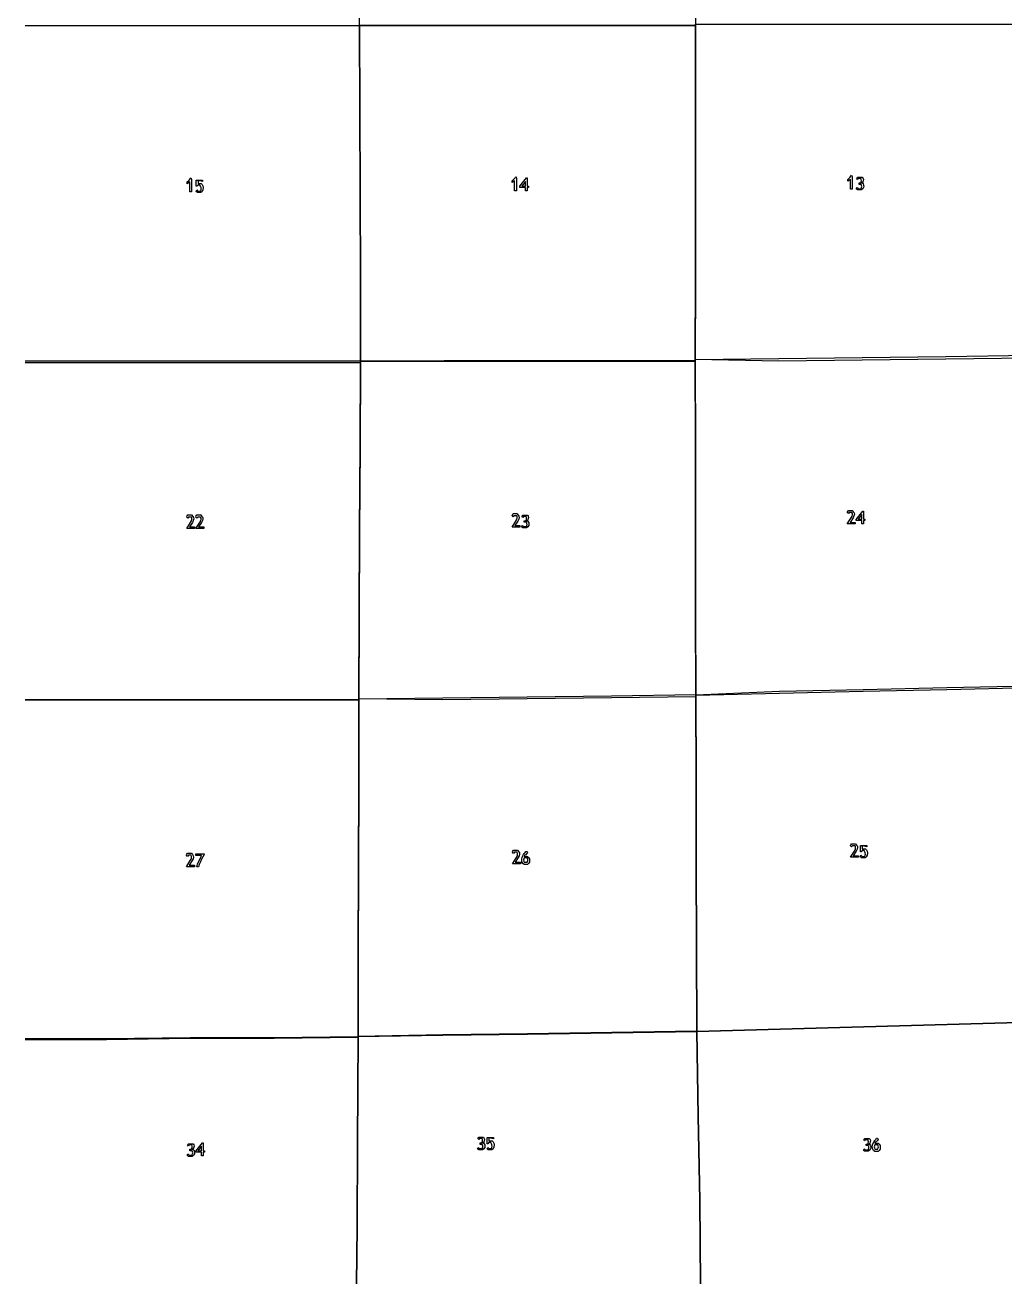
# Model space of a CAD drawing. Extents: x -0.82 to 6.83, y -0.63 to 7.9.
# Drawn here: x 0.007 to 2.421, y 0.001 to 3.103 of the extents above; entities that cross this region are included whole.
import ezdxf

# ---------------------------------------------------------------- set-up
doc = ezdxf.new("R2010")
doc.units = 0
doc.layers.add('Grid', color=7, linetype='CONTINUOUS')

msp = doc.modelspace()

# ---------------------------------------------------------------- linework, layer by layer
at = {"layer": 'Grid', "color": 1}
for points in [[(0.83079, 3.101495), (0.832899, 3.308187), (0.835008, 3.514853), (0.837116, 3.721017), (0.839225, 3.927709), (1.045382, 3.927709), (1.25154, 3.927709), (1.457697, 3.927709), (1.664381, 3.927709), (1.662799, 3.721546), (1.661743, 3.51488), (1.660687, 3.308187), (1.659105, 3.10205), (1.45242, 3.10205), (1.245209, 3.10205), (1.037997, 3.10205)], [(1.658057, 2.278455), (1.658583, 2.485148), (1.658583, 2.691311), (1.65911, 2.897977), (1.65911, 3.10467), (1.86474, 3.10467), (2.07037, 3.10467), (2.276, 3.10467), (2.48163, 3.10467), (2.48163, 3.071994), (2.48163, 2.898533), (2.48163, 2.863185), (2.48163, 2.69237), (2.48163, 2.654402), (2.482157, 2.487265), (2.482157, 2.44509), (2.482157, 2.282186), (2.276, 2.27954), (2.069842, 2.276894), (1.864212, 2.274249)], [(0.833426, 2.274249), (0.8329, 2.480941), (0.832373, 2.688136), (0.831847, 2.894829), (0.830791, 3.101495), (1.038003, 3.101495), (1.245215, 3.101495), (1.452427, 3.101495), (1.659111, 3.101495), (1.659111, 2.894802), (1.658584, 2.688136), (1.658584, 2.481973), (1.658058, 2.27528), (1.451901, 2.27528), (1.245744, 2.27528), (1.039586, 2.27528)], [(2.045065, 2.729782), (2.045065, 2.698164), (2.040847, 2.698164), (2.040847, 2.722506), (2.03452, 2.718272), (2.03452, 2.722506), (2.037155, 2.725151), (2.03979, 2.727797), (2.041899, 2.730443), (2.043481, 2.733089)], [(0.416893, 2.723458), (0.416893, 2.69184), (0.412675, 2.69184), (0.412675, 2.716182), (0.406349, 2.711949), (0.406349, 2.716182), (0.408984, 2.718828), (0.411619, 2.721474), (0.413728, 2.72412), (0.41531, 2.726765)], [(0.432711, 2.71978), (0.432711, 2.712372), (0.434293, 2.712372), (0.436928, 2.712372), (0.440619, 2.712372), (0.443256, 2.709726), (0.444839, 2.706551), (0.445365, 2.702318), (0.444839, 2.697026), (0.44273, 2.692793), (0.439567, 2.690147), (0.435349, 2.690147), (0.431131, 2.690147), (0.427968, 2.692793), (0.42955, 2.696497), (0.432188, 2.693851), (0.434823, 2.693851), (0.437458, 2.693851), (0.439041, 2.693851), (0.440094, 2.696497), (0.44062, 2.699672), (0.440094, 2.702847), (0.439041, 2.705493), (0.437458, 2.708139), (0.434823, 2.708139), (0.432188, 2.708139), (0.430079, 2.705493), (0.428497, 2.705493), (0.428497, 2.720839), (0.443783, 2.720839), (0.443783, 2.717135)], [(1.21727, 2.726104), (1.21727, 2.69446), (1.213052, 2.69446), (1.213052, 2.718801), (1.206726, 2.714568), (1.206726, 2.718801), (1.209361, 2.721447), (1.211996, 2.724093), (1.214105, 2.726739), (1.215687, 2.729385)], [(1.24416, 2.726104), (1.24416, 2.705996), (1.247323, 2.705996), (1.247323, 2.702821), (1.24416, 2.702821), (1.24416, 2.694354), (1.239942, 2.694354), (1.239942, 2.702821), (1.225706, 2.702821), (1.225706, 2.705466), (1.242578, 2.726104)], [(1.239942, 2.717664), (1.230979, 2.706022), (1.239942, 2.706022)], [(2.069845, 2.727691), (2.071954, 2.725046), (2.07248, 2.721871), (2.071954, 2.719225), (2.070901, 2.716579), (2.069845, 2.713933), (2.067736, 2.713933), (2.070371, 2.713933), (2.071954, 2.711287), (2.073009, 2.708641), (2.073536, 2.705996), (2.073009, 2.702291), (2.070901, 2.699116), (2.067209, 2.696471), (2.062465, 2.696471), (2.058246, 2.696471), (2.055083, 2.699116), (2.057191, 2.702291), (2.059826, 2.699646), (2.062464, 2.699646), (2.0651, 2.699646), (2.067208, 2.699646), (2.068261, 2.702291), (2.068791, 2.704937), (2.068261, 2.707583), (2.067208, 2.710229), (2.0651, 2.710229), (2.062464, 2.710229), (2.061938, 2.710229), (2.061938, 2.713933), (2.064573, 2.713933), (2.066155, 2.713933), (2.067208, 2.716579), (2.067735, 2.719225), (2.067208, 2.721871), (2.066682, 2.724516), (2.0651, 2.724516), (2.062464, 2.724516), (2.060356, 2.724516), (2.058247, 2.721871), (2.056138, 2.725046), (2.058773, 2.727691), (2.062991, 2.727691), (2.066683, 2.727691)], [(0.828681, 1.442266), (0.829737, 1.649991), (0.83079, 1.858244), (0.832372, 2.065995), (0.833425, 2.274249), (1.039583, 2.274249), (1.24574, 2.274249), (1.451897, 2.274249), (1.658054, 2.274249), (1.658581, 2.067556), (1.658581, 1.860864), (1.659107, 1.654198), (1.659636, 1.447505), (1.451897, 1.444859), (1.244158, 1.442213), (1.036419, 1.439568)], [(1.659639, 1.451738), (1.659112, 1.658431), (1.658586, 1.865097), (1.658586, 2.071789), (1.658059, 2.278482), (1.864216, 2.281128), (2.069846, 2.283774), (2.276003, 2.286419), (2.48216, 2.289065), (2.48216, 2.243186), (2.482687, 2.082902), (2.482687, 2.034404), (2.483216, 1.877268), (2.483216, 1.825595), (2.483742, 1.675338), (2.483742, 1.616812), (2.484269, 1.473937), (2.278111, 1.469174), (2.071954, 1.464941), (1.865797, 1.460179)], [(0.41953, 1.892005), (0.421639, 1.889359), (0.422165, 1.886184), (0.42111, 1.881951), (0.419001, 1.877188), (0.41162, 1.866076), (0.424274, 1.866076), (0.424274, 1.862372), (0.404767, 1.862372), (0.404767, 1.862372), (0.414257, 1.877188), (0.416895, 1.881422), (0.417421, 1.885126), (0.417421, 1.887772), (0.416366, 1.890418), (0.414784, 1.890418), (0.412675, 1.890418), (0.409511, 1.890418), (0.407402, 1.887772), (0.404767, 1.890418), (0.40582, 1.893063), (0.407402, 1.895709), (0.410037, 1.895709), (0.412675, 1.895709), (0.416893, 1.895709)], [(0.442201, 1.892005), (0.44431, 1.889359), (0.444836, 1.886184), (0.443783, 1.881951), (0.441675, 1.877188), (0.434293, 1.866076), (0.446947, 1.866076), (0.446947, 1.862372), (0.427438, 1.862372), (0.427438, 1.862372), (0.436929, 1.877188), (0.439564, 1.881422), (0.440091, 1.885126), (0.440091, 1.887772), (0.439038, 1.890418), (0.437455, 1.890418), (0.435347, 1.890418), (0.432184, 1.890418), (0.430075, 1.887772), (0.427437, 1.890418), (0.428493, 1.893063), (0.430075, 1.895709), (0.43271, 1.895709), (0.435345, 1.895709), (0.439563, 1.895709)], [(1.221488, 1.895154), (1.223597, 1.892508), (1.224123, 1.889333), (1.22307, 1.885099), (1.220962, 1.880337), (1.213579, 1.869224), (1.226233, 1.869224), (1.226233, 1.86552), (1.206725, 1.86552), (1.206725, 1.86552), (1.216216, 1.880337), (1.218851, 1.88457), (1.219378, 1.888274), (1.219378, 1.89092), (1.218325, 1.893566), (1.216743, 1.893566), (1.214634, 1.893566), (1.211471, 1.893566), (1.209362, 1.89092), (1.206724, 1.893566), (1.20778, 1.896212), (1.209362, 1.898858), (1.211997, 1.898858), (1.214632, 1.898858), (1.21885, 1.898858)], [(1.244687, 1.895154), (1.246796, 1.892508), (1.247322, 1.889333), (1.246796, 1.886687), (1.245743, 1.884041), (1.244687, 1.881395), (1.242578, 1.881395), (1.245214, 1.881395), (1.246796, 1.878749), (1.247851, 1.876104), (1.248378, 1.873458), (1.247851, 1.869754), (1.245743, 1.866579), (1.242052, 1.863933), (1.237307, 1.863933), (1.233089, 1.863933), (1.229925, 1.866579), (1.232034, 1.869754), (1.234672, 1.867108), (1.237307, 1.867108), (1.239942, 1.867108), (1.242051, 1.867108), (1.243104, 1.869754), (1.24363, 1.872399), (1.243104, 1.875045), (1.242051, 1.877691), (1.239942, 1.877691), (1.237307, 1.877691), (1.236779, 1.877691), (1.236779, 1.881395), (1.239414, 1.881395), (1.240996, 1.881395), (1.242049, 1.884041), (1.242576, 1.886687), (1.242049, 1.889333), (1.241523, 1.891979), (1.239941, 1.891979), (1.237305, 1.891979), (1.235197, 1.891979), (1.233088, 1.889333), (1.230979, 1.892508), (1.233617, 1.895154), (1.237834, 1.895154), (1.241525, 1.895154)], [(2.047701, 1.903065), (2.04981, 1.900419), (2.050336, 1.897244), (2.04928, 1.89301), (2.047172, 1.888248), (2.039791, 1.877135), (2.052445, 1.877135), (2.052445, 1.873431), (2.032938, 1.873431), (2.032938, 1.873431), (2.042428, 1.888248), (2.045063, 1.892481), (2.04559, 1.896185), (2.04559, 1.898831), (2.044537, 1.901477), (2.042955, 1.901477), (2.040846, 1.901477), (2.037683, 1.901477), (2.035574, 1.898831), (2.032939, 1.901477), (2.033992, 1.904123), (2.035574, 1.906769), (2.038209, 1.906769), (2.040844, 1.906769), (2.045062, 1.906769)], [(2.073009, 1.905181), (2.073009, 1.885073), (2.076172, 1.885073), (2.076172, 1.881898), (2.073009, 1.881898), (2.073009, 1.873431), (2.068791, 1.873431), (2.068791, 1.881898), (2.054555, 1.881898), (2.054555, 1.884544), (2.071427, 1.905181)], [(2.068791, 1.896741), (2.059827, 1.885099), (2.068791, 1.885099)], [(1.661748, 0.622375), (1.661221, 0.829597), (1.660695, 1.037321), (1.660166, 1.244543), (1.659639, 1.451738), (1.865797, 1.456501), (2.071954, 1.461263), (2.278111, 1.465497), (2.484268, 1.470259), (2.484268, 1.403822), (2.484268, 1.264096), (2.484268, 1.19504), (2.484795, 1.057933), (2.484268, 0.98676), (2.484795, 0.851796), (2.484795, 0.777977), (2.484795, 0.645632), (2.279165, 0.639811), (2.073535, 0.633991), (1.867378, 0.62817)], [(0.827627, 0.610258), (0.827627, 0.817982), (0.828154, 1.026262), (0.82868, 1.233986), (0.82868, 1.442266), (1.036419, 1.444912), (1.244158, 1.447558), (1.451897, 1.450204), (1.659636, 1.45285), (1.660163, 1.245654), (1.660689, 1.038433), (1.661216, 0.830708), (1.661742, 0.623487), (1.452949, 0.620312), (1.244682, 0.617137), (1.035889, 0.614491)], [(0.419002, 1.058409), (0.421111, 1.055763), (0.421637, 1.052588), (0.420582, 1.048355), (0.418473, 1.043592), (0.411092, 1.03248), (0.423746, 1.03248), (0.423746, 1.028775), (0.40424, 1.028775), (0.40424, 1.028775), (0.41373, 1.043592), (0.416365, 1.047825), (0.416892, 1.05153), (0.416892, 1.054175), (0.415839, 1.056821), (0.414257, 1.056821), (0.412148, 1.056821), (0.408985, 1.056821), (0.406876, 1.054175), (0.404241, 1.056821), (0.405294, 1.059467), (0.406876, 1.062113), (0.409511, 1.062113), (0.412146, 1.062113), (0.416364, 1.062113)], [(0.447474, 1.058938), (0.444836, 1.053117), (0.441673, 1.047296), (0.438509, 1.040417), (0.435874, 1.034067), (0.434292, 1.028775), (0.429547, 1.028775), (0.431656, 1.034596), (0.43482, 1.042005), (0.43851, 1.049942), (0.441674, 1.056292), (0.426911, 1.056292), (0.426911, 1.060525), (0.447474, 1.060525)], [(1.222542, 1.065791), (1.224651, 1.063145), (1.22518, 1.05997), (1.224124, 1.055736), (1.222015, 1.050974), (1.214635, 1.039861), (1.227289, 1.039861), (1.227289, 1.036157), (1.207779, 1.036157), (1.207779, 1.036157), (1.21727, 1.050974), (1.219905, 1.055207), (1.220432, 1.058911), (1.220432, 1.061557), (1.219379, 1.064203), (1.217797, 1.064203), (1.215688, 1.064203), (1.212524, 1.064203), (1.210415, 1.061557), (1.207777, 1.064203), (1.208833, 1.066849), (1.210415, 1.069495), (1.213051, 1.069495), (1.215686, 1.069495), (1.219904, 1.069495)], [(1.237305, 1.056848), (1.236252, 1.054202), (1.238361, 1.054202), (1.240996, 1.054202), (1.244687, 1.054202), (1.247322, 1.051556), (1.249431, 1.048381), (1.249957, 1.044148), (1.249431, 1.039914), (1.247322, 1.036739), (1.244687, 1.034094), (1.240996, 1.034094), (1.236251, 1.034094), (1.233087, 1.036739), (1.230978, 1.040973), (1.230451, 1.047323), (1.231507, 1.052614), (1.23467, 1.058435), (1.236779, 1.061081), (1.238888, 1.063727), (1.240996, 1.066373), (1.243105, 1.066373), (1.245214, 1.063727), (1.243105, 1.061081), (1.239942, 1.057377)], [(2.05561, 1.081613), (2.057719, 1.078967), (2.058245, 1.075792), (2.05719, 1.071559), (2.055081, 1.066796), (2.0477, 1.055684), (2.060354, 1.055684), (2.060354, 1.051979), (2.040846, 1.051979), (2.040846, 1.051979), (2.050337, 1.066796), (2.052972, 1.071029), (2.053499, 1.074734), (2.053499, 1.077379), (2.052446, 1.080025), (2.050863, 1.080025), (2.048755, 1.080025), (2.045592, 1.080025), (2.043483, 1.077379), (2.040845, 1.080025), (2.041901, 1.082671), (2.043483, 1.085317), (2.046118, 1.085317), (2.048753, 1.085317), (2.052971, 1.085317)], [(2.069845, 1.080025), (2.069845, 1.072617), (2.071427, 1.072617), (2.074062, 1.072617), (2.077754, 1.072617), (2.080389, 1.069971), (2.081971, 1.066796), (2.082498, 1.062563), (2.081971, 1.057271), (2.079862, 1.053038), (2.076698, 1.050392), (2.07248, 1.050392), (2.068262, 1.050392), (2.065099, 1.053038), (2.066681, 1.056742), (2.069317, 1.054096), (2.071952, 1.054096), (2.074587, 1.054096), (2.076169, 1.054096), (2.077225, 1.056742), (2.077751, 1.059917), (2.077225, 1.063092), (2.076169, 1.065738), (2.074587, 1.068384), (2.071952, 1.068384), (2.069317, 1.068384), (2.067208, 1.065738), (2.065626, 1.065738), (2.065626, 1.081084), (2.080916, 1.081084), (2.080916, 1.077379)], [(1.23836, 1.039967), (1.240995, 1.039967), (1.242578, 1.039967), (1.24416, 1.039967), (1.245213, 1.042613), (1.245739, 1.045259), (1.245213, 1.047905), (1.24416, 1.050551), (1.242578, 1.050551), (1.240469, 1.050551), (1.23836, 1.050551), (1.236778, 1.050551), (1.235725, 1.047905), (1.235198, 1.045259), (1.235725, 1.042613), (1.236778, 1.039967)], [(0.420584, 0.346098), (0.422693, 0.343452), (0.423219, 0.340277), (0.422693, 0.337631), (0.42164, 0.334985), (0.420584, 0.332339), (0.418475, 0.332339), (0.421111, 0.332339), (0.422693, 0.329693), (0.423748, 0.327048), (0.424275, 0.324402), (0.423748, 0.320698), (0.42164, 0.317523), (0.417949, 0.314877), (0.413204, 0.314877), (0.408986, 0.314877), (0.405822, 0.317523), (0.407931, 0.320698), (0.410566, 0.318052), (0.413204, 0.318052), (0.415839, 0.318052), (0.417948, 0.318052), (0.419001, 0.320698), (0.419527, 0.323343), (0.419001, 0.325989), (0.417948, 0.328635), (0.415839, 0.328635), (0.413204, 0.328635), (0.412676, 0.328635), (0.412676, 0.332339), (0.415311, 0.332339), (0.416893, 0.332339), (0.417946, 0.334985), (0.418473, 0.337631), (0.417946, 0.340277), (0.41742, 0.342923), (0.415838, 0.342923), (0.413202, 0.342923), (0.411094, 0.342923), (0.408985, 0.340277), (0.406876, 0.343452), (0.409511, 0.346098), (0.413729, 0.346098), (0.41742, 0.346098)], [(0.445365, 0.348214), (0.445365, 0.328106), (0.448528, 0.328106), (0.448528, 0.324931), (0.445365, 0.324931), (0.445365, 0.316464), (0.441147, 0.316464), (0.441147, 0.324931), (0.426911, 0.324931), (0.426911, 0.327577), (0.443783, 0.348214)], [(1.136073, 0.36192), (1.138182, 0.359274), (1.138711, 0.356099), (1.138182, 0.353453), (1.137129, 0.350807), (1.136076, 0.348161), (1.133967, 0.348161), (1.136602, 0.348161), (1.138184, 0.345515), (1.13924, 0.34287), (1.139767, 0.340224), (1.13924, 0.33652), (1.137131, 0.333345), (1.13344, 0.330699), (1.128695, 0.330699), (1.124477, 0.330699), (1.121314, 0.333345), (1.123423, 0.33652), (1.126058, 0.333874), (1.128693, 0.333874), (1.131329, 0.333874), (1.133437, 0.333874), (1.134493, 0.33652), (1.13502, 0.339165), (1.134493, 0.341811), (1.133437, 0.344457), (1.131329, 0.344457), (1.128693, 0.344457), (1.128167, 0.344457), (1.128167, 0.348161), (1.130802, 0.348161), (1.132384, 0.348161), (1.13344, 0.350807), (1.133967, 0.353453), (1.13344, 0.356099), (1.132914, 0.358745), (1.131331, 0.358745), (1.128696, 0.358745), (1.126585, 0.358745), (1.124476, 0.356099), (1.122367, 0.359274), (1.125005, 0.36192), (1.129223, 0.36192), (1.132913, 0.36192)], [(1.149781, 0.360332), (1.149781, 0.352924), (1.151363, 0.352924), (1.153998, 0.352924), (1.157688, 0.352924), (1.160326, 0.350278), (1.161908, 0.347103), (1.162435, 0.34287), (1.161908, 0.337578), (1.1598, 0.333345), (1.156636, 0.330699), (1.152418, 0.330699), (1.1482, 0.330699), (1.145037, 0.333345), (1.146619, 0.337049), (1.149257, 0.334403), (1.151892, 0.334403), (1.154527, 0.334403), (1.15611, 0.334403), (1.157163, 0.337049), (1.157689, 0.340224), (1.157163, 0.343399), (1.15611, 0.346045), (1.154527, 0.34869), (1.151892, 0.34869), (1.149257, 0.34869), (1.147148, 0.346045), (1.145566, 0.346045), (1.145566, 0.36139), (1.160856, 0.36139), (1.160856, 0.357686)], [(2.087245, 0.358771), (2.089354, 0.356125), (2.08988, 0.35295), (2.089354, 0.350304), (2.088301, 0.347659), (2.087245, 0.345013), (2.085136, 0.345013), (2.087772, 0.345013), (2.089354, 0.342367), (2.090409, 0.339721), (2.090936, 0.337075), (2.090409, 0.333371), (2.088301, 0.330196), (2.08461, 0.32755), (2.079865, 0.32755), (2.075647, 0.32755), (2.072483, 0.330196), (2.074592, 0.333371), (2.077227, 0.330725), (2.079865, 0.330725), (2.0825, 0.330725), (2.084609, 0.330725), (2.085662, 0.333371), (2.086188, 0.336017), (2.085662, 0.338663), (2.084609, 0.341309), (2.0825, 0.341309), (2.079865, 0.341309), (2.079338, 0.341309), (2.079338, 0.345013), (2.081973, 0.345013), (2.083556, 0.345013), (2.084611, 0.347659), (2.085138, 0.350304), (2.084611, 0.35295), (2.084085, 0.355596), (2.082503, 0.355596), (2.079867, 0.355596), (2.077759, 0.355596), (2.07565, 0.35295), (2.073541, 0.356125), (2.076176, 0.358771), (2.080394, 0.358771), (2.084085, 0.358771)], [(2.101481, 0.349802), (2.100425, 0.347156), (2.102534, 0.347156), (2.105169, 0.347156), (2.10886, 0.347156), (2.111495, 0.34451), (2.113604, 0.341335), (2.114131, 0.337102), (2.113604, 0.332868), (2.111495, 0.329693), (2.10886, 0.327048), (2.105169, 0.327048), (2.100424, 0.327048), (2.097261, 0.329693), (2.095152, 0.333927), (2.094626, 0.340277), (2.095679, 0.345568), (2.098843, 0.351389), (2.100952, 0.354035), (2.10306, 0.356681), (2.105169, 0.359327), (2.107278, 0.359327), (2.109387, 0.356681), (2.107278, 0.354035), (2.104114, 0.350331)], [(2.102535, 0.332921), (2.10517, 0.332921), (2.106752, 0.332921), (2.108335, 0.332921), (2.109388, 0.335567), (2.109914, 0.338213), (2.109388, 0.340859), (2.108335, 0.343505), (2.106752, 0.343505), (2.104644, 0.343505), (2.102535, 0.343505), (2.100953, 0.343505), (2.099897, 0.340859), (2.099371, 0.338213), (2.099897, 0.335567), (2.100953, 0.332921)], [(0.441147, 0.339774), (0.432184, 0.328132), (0.441147, 0.328132)]]:
    msp.add_lwpolyline(points, close=True, dxfattribs=at)
for points in [[(0.006687, 3.101495), (0.208099, 3.101495), (0.415838, 3.101495), (0.623577, 3.101495), (0.830788, 3.101495), (0.831844, 2.894829), (0.83237, 2.688136), (0.832897, 2.480941), (0.833423, 2.274249), (0.624629, 2.274249), (0.416363, 2.274249), (0.208097, 2.274249), (0.006685, 2.274249)], [(0.006687, 2.271603), (0.208099, 2.271603), (0.416365, 2.271603), (0.624631, 2.271603), (0.833425, 2.271603), (0.832369, 2.063349), (0.830787, 1.855598), (0.829734, 1.647345), (0.828678, 1.439594), (0.621467, 1.439594), (0.414255, 1.439594), (0.207044, 1.439594), (0.006687, 1.439594)], [(0.006687, 1.43962), (0.207044, 1.43962), (0.414256, 1.43962), (0.621468, 1.43962), (0.828679, 1.43962), (0.828679, 1.23134), (0.828152, 1.023616), (0.827626, 0.815363), (0.827626, 0.607612), (0.620414, 0.604966), (0.41373, 0.604966), (0.207045, 0.60232), (0.006688, 0.60232)], [(0.823408, 0.000763), (0.82499, 0.139961), (0.825517, 0.348743), (0.827625, 0.610258), (1.035891, 0.613433), (1.244685, 0.616078), (1.452951, 0.619253), (1.661744, 0.622428), (1.665435, 0.414175), (1.669653, 0.20645), (1.671241, 0.000816)], [(1.671238, 0.000763), (1.669656, 0.206398), (1.665438, 0.414122), (1.661748, 0.622375), (1.867378, 0.628196), (2.073535, 0.634017), (2.279165, 0.639838), (2.484795, 0.645659), (2.488486, 0.569221), (2.500612, 0.379938), (2.501138, 0.361417), (2.513265, 0.170044), (2.513265, 0.15364), (2.515906, 0.000737)], [(0.006687, 0.604992), (0.207044, 0.604992), (0.413729, 0.607638), (0.620413, 0.607638), (0.827625, 0.610284), (0.825516, 0.34877), (0.82499, 0.139987), (0.823407, 0.00079)]]:
    msp.add_lwpolyline(points, dxfattribs=at)

doc.saveas('drawing.dxf')
